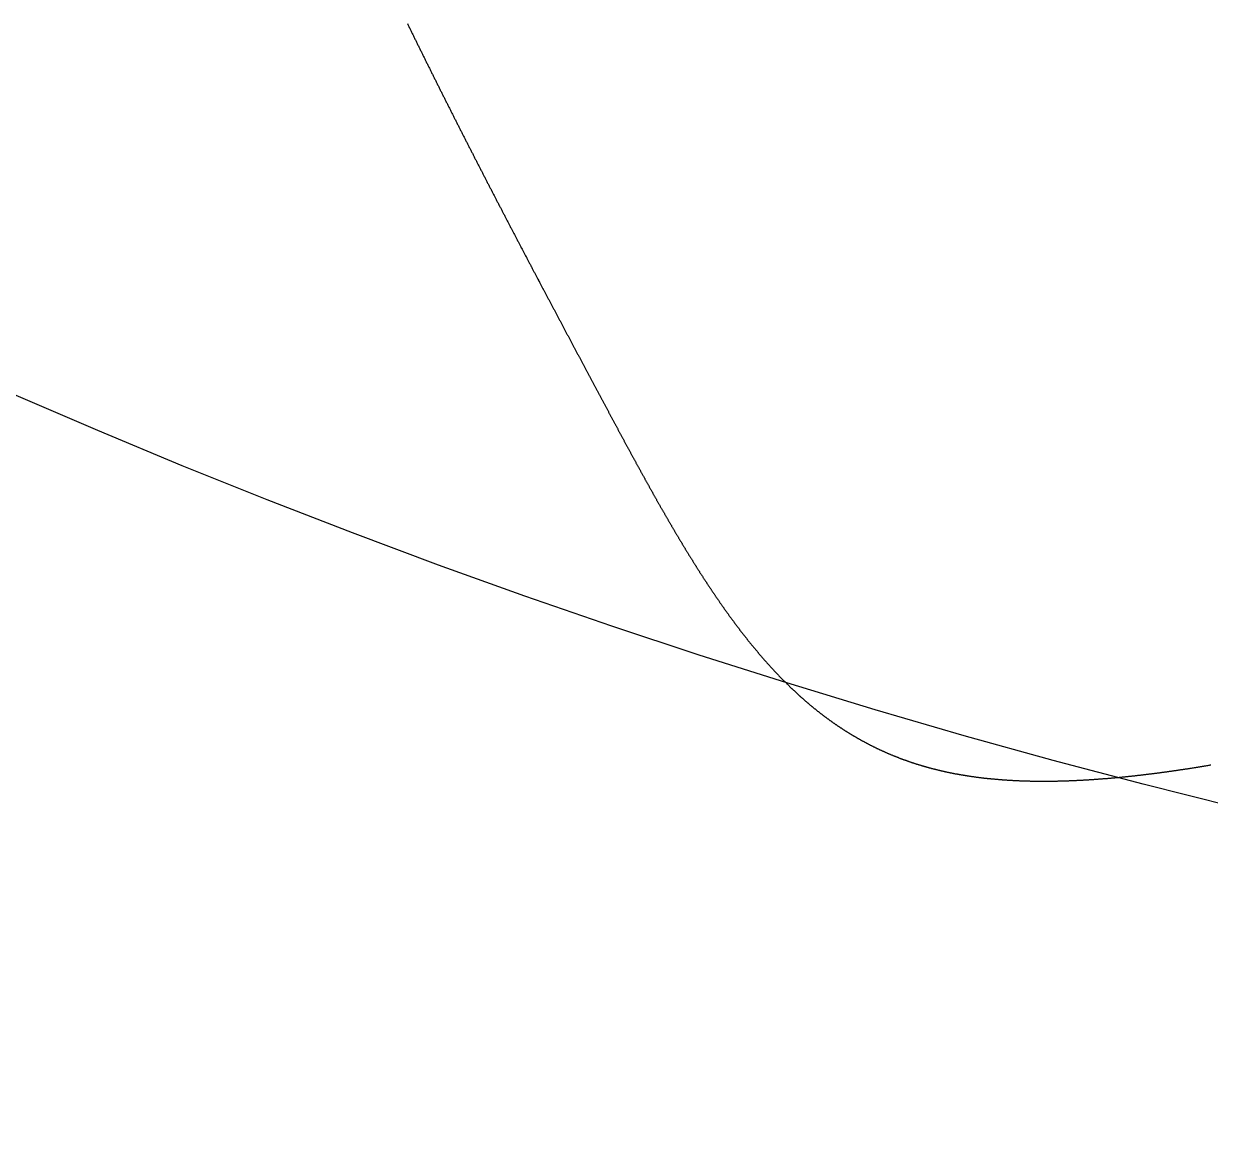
# Model space of a CAD drawing. Header units: millimetres. Extents: x 88 to 97873, y 32 to 55088.
# Drawn here: x 48345.749 to 48347.555, y 4949.045 to 4950.747 of the extents above; entities that cross this region are included whole.
import ezdxf

# ---------------------------------------------------------------- set-up
doc = ezdxf.new("R2010")
doc.units = ezdxf.units.MM
doc.header["$LTSCALE"] = 0.3

msp = doc.modelspace()

# ---------------------------------------------------------------- linework, layer by layer
msp.add_lwpolyline([(48346.3333, 4950.7468), (48346.3338, 4950.7457), (48346.3344, 4950.7445), (48346.335, 4950.7433), (48346.3356, 4950.7422), (48346.3361, 4950.741), (48346.3367, 4950.7398), (48346.3373, 4950.7386), (48346.3379, 4950.7375), (48346.3384, 4950.7363), (48346.339, 4950.7351), (48346.3396, 4950.7339), (48346.3401, 4950.7328), (48346.3407, 4950.7316), (48346.3413, 4950.7304), (48346.3419, 4950.7293), (48346.3424, 4950.7281), (48346.343, 4950.7269), (48346.3436, 4950.7257), (48346.3442, 4950.7246), (48346.3447, 4950.7234), (48346.3453, 4950.7222), (48346.3459, 4950.7211), (48346.3465, 4950.7199), (48346.347, 4950.7187), (48346.3476, 4950.7176), (48346.3482, 4950.7164), (48346.3488, 4950.7152), (48346.3493, 4950.7141), (48346.3499, 4950.7129), (48346.3505, 4950.7117), (48346.351, 4950.7106), (48346.3516, 4950.7094), (48346.3522, 4950.7082), (48346.3528, 4950.7071), (48346.3533, 4950.7059), (48346.3539, 4950.7047), (48346.3545, 4950.7036), (48346.3551, 4950.7024), (48346.3556, 4950.7012), (48346.3562, 4950.7001), (48346.3568, 4950.6989), (48346.3574, 4950.6978), (48346.3579, 4950.6966), (48346.3585, 4950.6954), (48346.3591, 4950.6943), (48346.3597, 4950.6931), (48346.3602, 4950.6919), (48346.3608, 4950.6908), (48346.3614, 4950.6896), (48346.362, 4950.6885), (48346.3625, 4950.6873), (48346.3631, 4950.6861), (48346.3637, 4950.685), (48346.3643, 4950.6838), (48346.3648, 4950.6827), (48346.3654, 4950.6815), (48346.366, 4950.6804), (48346.3666, 4950.6792), (48346.3671, 4950.678), (48346.3677, 4950.6769), (48346.3683, 4950.6757), (48346.3689, 4950.6746), (48346.3694, 4950.6734), (48346.37, 4950.6723), (48346.3706, 4950.6711), (48346.3712, 4950.67), (48346.3717, 4950.6688), (48346.3723, 4950.6676), (48346.3729, 4950.6665), (48346.3735, 4950.6653), (48346.374, 4950.6642), (48346.3746, 4950.663), (48346.3752, 4950.6619), (48346.3758, 4950.6607), (48346.3763, 4950.6596), (48346.3769, 4950.6584), (48346.3775, 4950.6573), (48346.3781, 4950.6561), (48346.3786, 4950.655), (48346.3792, 4950.6538), (48346.3798, 4950.6527), (48346.3804, 4950.6515), (48346.3809, 4950.6504), (48346.3815, 4950.6492), (48346.3821, 4950.6481), (48346.3827, 4950.6469), (48346.3832, 4950.6458), (48346.3838, 4950.6446), (48346.3844, 4950.6435), (48346.3849, 4950.6423), (48346.3855, 4950.6412), (48346.3861, 4950.6401), (48346.3867, 4950.6389), (48346.3872, 4950.6378), (48346.3878, 4950.6366), (48346.3884, 4950.6355), (48346.389, 4950.6343), (48346.3895, 4950.6332), (48346.3901, 4950.632), (48346.3907, 4950.6309), (48346.3913, 4950.6298), (48346.3918, 4950.6286), (48346.3924, 4950.6275), (48346.393, 4950.6263), (48346.3936, 4950.6252), (48346.3941, 4950.6241), (48346.3947, 4950.6229), (48346.3953, 4950.6218), (48346.3959, 4950.6206), (48346.3964, 4950.6195), (48346.397, 4950.6184), (48346.3976, 4950.6172), (48346.3982, 4950.6161), (48346.3987, 4950.6149), (48346.3993, 4950.6138), (48346.3999, 4950.6127), (48346.4005, 4950.6115), (48346.401, 4950.6104), (48346.4016, 4950.6093), (48346.4022, 4950.6081), (48346.4028, 4950.607), (48346.4033, 4950.6059), (48346.4039, 4950.6047), (48346.4045, 4950.6036), (48346.405, 4950.6025), (48346.4056, 4950.6013), (48346.4062, 4950.6002), (48346.4068, 4950.5991), (48346.4073, 4950.5979), (48346.4079, 4950.5968), (48346.4085, 4950.5957), (48346.4091, 4950.5945), (48346.4096, 4950.5934), (48346.4102, 4950.5923), (48346.4108, 4950.5911), (48346.4114, 4950.59), (48346.4119, 4950.5889), (48346.4125, 4950.5878), (48346.4131, 4950.5866), (48346.4137, 4950.5855), (48346.4142, 4950.5844), (48346.4148, 4950.5832), (48346.4154, 4950.5821), (48346.4159, 4950.581), (48346.4165, 4950.5799), (48346.4171, 4950.5787), (48346.4177, 4950.5776), (48346.4182, 4950.5765), (48346.4188, 4950.5754), (48346.4194, 4950.5742), (48346.42, 4950.5731), (48346.4205, 4950.572), (48346.4211, 4950.5709), (48346.4217, 4950.5697), (48346.4222, 4950.5686), (48346.4228, 4950.5675), (48346.4234, 4950.5664), (48346.424, 4950.5653), (48346.4245, 4950.5641), (48346.4251, 4950.563), (48346.4257, 4950.5619), (48346.4262, 4950.5608), (48346.4268, 4950.5597), (48346.4274, 4950.5585), (48346.428, 4950.5574), (48346.4285, 4950.5563), (48346.4291, 4950.5552), (48346.4297, 4950.5541), (48346.4302, 4950.553), (48346.4308, 4950.5518), (48346.4314, 4950.5507), (48346.432, 4950.5496), (48346.4325, 4950.5485), (48346.4331, 4950.5474), (48346.4337, 4950.5463), (48346.4342, 4950.5451), (48346.4348, 4950.544), (48346.4354, 4950.5429), (48346.436, 4950.5418), (48346.4365, 4950.5407), (48346.4371, 4950.5396), (48346.4377, 4950.5385), (48346.4382, 4950.5374), (48346.4388, 4950.5362), (48346.4394, 4950.5351), (48346.44, 4950.534), (48346.4405, 4950.5329), (48346.4411, 4950.5318), (48346.4417, 4950.5307), (48346.4422, 4950.5296), (48346.4428, 4950.5285), (48346.4434, 4950.5274), (48346.4439, 4950.5263), (48346.4445, 4950.5252), (48346.4451, 4950.5241), (48346.4457, 4950.5229), (48346.4462, 4950.5218), (48346.4468, 4950.5207), (48346.4474, 4950.5196), (48346.4479, 4950.5185), (48346.4485, 4950.5174), (48346.4491, 4950.5163), (48346.4496, 4950.5152), (48346.4502, 4950.5141), (48346.4508, 4950.513), (48346.4513, 4950.5119), (48346.4519, 4950.5108), (48346.4525, 4950.5097), (48346.453, 4950.5086), (48346.4536, 4950.5075), (48346.4542, 4950.5064), (48346.4547, 4950.5053), (48346.4553, 4950.5042), (48346.4559, 4950.5031), (48346.4565, 4950.502), (48346.457, 4950.5009), (48346.4576, 4950.4998), (48346.4582, 4950.4987), (48346.4587, 4950.4976), (48346.4593, 4950.4965), (48346.4599, 4950.4954), (48346.4604, 4950.4943), (48346.461, 4950.4932), (48346.4616, 4950.4922), (48346.4621, 4950.4911), (48346.4627, 4950.49), (48346.4633, 4950.4889), (48346.4638, 4950.4878), (48346.4644, 4950.4867), (48346.465, 4950.4856), (48346.4655, 4950.4845), (48346.4661, 4950.4834), (48346.4667, 4950.4823), (48346.4672, 4950.4812), (48346.4678, 4950.4801), (48346.4683, 4950.4791), (48346.4689, 4950.478), (48346.4695, 4950.4769), (48346.47, 4950.4758), (48346.4706, 4950.4747), (48346.4712, 4950.4736), (48346.4717, 4950.4725), (48346.4723, 4950.4714), (48346.4729, 4950.4704), (48346.4734, 4950.4693), (48346.474, 4950.4682), (48346.4746, 4950.4671), (48346.4751, 4950.466), (48346.4757, 4950.4649), (48346.4762, 4950.4639), (48346.4768, 4950.4628), (48346.4774, 4950.4617), (48346.4779, 4950.4606), (48346.4785, 4950.4595), (48346.4791, 4950.4584), (48346.4796, 4950.4574), (48346.4802, 4950.4563), (48346.4808, 4950.4552), (48346.4813, 4950.4541), (48346.4819, 4950.453), (48346.4824, 4950.452), (48346.483, 4950.4509), (48346.4836, 4950.4498), (48346.4841, 4950.4487), (48346.4847, 4950.4477), (48346.4852, 4950.4466), (48346.4858, 4950.4455), (48346.4864, 4950.4444), (48346.4869, 4950.4434), (48346.4875, 4950.4423), (48346.4881, 4950.4412), (48346.4886, 4950.4401), (48346.4892, 4950.4391), (48346.4897, 4950.438), (48346.4903, 4950.4369), (48346.4909, 4950.4359), (48346.4914, 4950.4348), (48346.492, 4950.4337), (48346.4925, 4950.4326), (48346.4931, 4950.4316), (48346.4937, 4950.4305), (48346.4942, 4950.4294), (48346.4948, 4950.4284), (48346.4953, 4950.4273), (48346.4959, 4950.4262), (48346.4964, 4950.4252), (48346.497, 4950.4241), (48346.4976, 4950.423), (48346.4981, 4950.422), (48346.4987, 4950.4209), (48346.4992, 4950.4198), (48346.4998, 4950.4188), (48346.5004, 4950.4177), (48346.5009, 4950.4166), (48346.5015, 4950.4156), (48346.502, 4950.4145), (48346.5026, 4950.4135), (48346.5031, 4950.4124), (48346.5037, 4950.4113), (48346.5043, 4950.4103), (48346.5048, 4950.4092), (48346.5054, 4950.4082), (48346.5059, 4950.4071), (48346.5065, 4950.406), (48346.507, 4950.405), (48346.5076, 4950.4039), (48346.5081, 4950.4029), (48346.5087, 4950.4018), (48346.5093, 4950.4008), (48346.5098, 4950.3997), (48346.5104, 4950.3986), (48346.5109, 4950.3976), (48346.5115, 4950.3965), (48346.512, 4950.3955), (48346.5126, 4950.3944), (48346.5131, 4950.3934), (48346.5137, 4950.3923), (48346.5142, 4950.3913), (48346.5148, 4950.3902), (48346.5153, 4950.3892), (48346.5159, 4950.3881), (48346.5164, 4950.3871), (48346.517, 4950.386), (48346.5176, 4950.385), (48346.5181, 4950.3839), (48346.5187, 4950.3829), (48346.5192, 4950.3818), (48346.5198, 4950.3808), (48346.5203, 4950.3797), (48346.5209, 4950.3787), (48346.5214, 4950.3776), (48346.522, 4950.3766), (48346.5225, 4950.3756), (48346.5231, 4950.3745), (48346.5236, 4950.3735), (48346.5242, 4950.3724), (48346.5247, 4950.3714), (48346.5253, 4950.3703), (48346.5258, 4950.3693), (48346.5264, 4950.3683), (48346.5269, 4950.3672), (48346.5275, 4950.3662), (48346.528, 4950.3651), (48346.5286, 4950.3641), (48346.5291, 4950.3631), (48346.5297, 4950.362), (48346.5302, 4950.361), (48346.5308, 4950.3599), (48346.5313, 4950.3589), (48346.5318, 4950.3579), (48346.5324, 4950.3568), (48346.5329, 4950.3558), (48346.5335, 4950.3548), (48346.534, 4950.3537), (48346.5346, 4950.3527), (48346.5351, 4950.3517), (48346.5357, 4950.3506), (48346.5362, 4950.3496), (48346.5368, 4950.3486), (48346.5373, 4950.3475), (48346.5379, 4950.3465), (48346.5384, 4950.3455), (48346.5389, 4950.3444), (48346.5395, 4950.3434), (48346.54, 4950.3424), (48346.5406, 4950.3414), (48346.5411, 4950.3403), (48346.5417, 4950.3393), (48346.5422, 4950.3383), (48346.5428, 4950.3373), (48346.5433, 4950.3362), (48346.5438, 4950.3352), (48346.5444, 4950.3342), (48346.5449, 4950.3332), (48346.5455, 4950.3321), (48346.546, 4950.3311), (48346.5465, 4950.3301), (48346.5471, 4950.3291), (48346.5476, 4950.328), (48346.5482, 4950.327), (48346.5487, 4950.326), (48346.5493, 4950.325), (48346.5498, 4950.324), (48346.5503, 4950.3229), (48346.5509, 4950.3219), (48346.5514, 4950.3209), (48346.552, 4950.3199), (48346.5525, 4950.3189), (48346.553, 4950.3179), (48346.5536, 4950.3168), (48346.5541, 4950.3158), (48346.5546, 4950.3148), (48346.5552, 4950.3138), (48346.5557, 4950.3128), (48346.5563, 4950.3118), (48346.5568, 4950.3108), (48346.5573, 4950.3097), (48346.5579, 4950.3087), (48346.5584, 4950.3077), (48346.5589, 4950.3067), (48346.5595, 4950.3057), (48346.56, 4950.3047), (48346.5606, 4950.3037), (48346.5611, 4950.3027), (48346.5616, 4950.3017), (48346.5622, 4950.3007), (48346.5627, 4950.2996), (48346.5632, 4950.2986), (48346.5638, 4950.2976), (48346.5643, 4950.2966), (48346.5648, 4950.2956), (48346.5654, 4950.2946), (48346.5659, 4950.2936), (48346.5664, 4950.2926), (48346.567, 4950.2916), (48346.5675, 4950.2906), (48346.568, 4950.2896), (48346.5686, 4950.2886), (48346.5691, 4950.2876), (48346.5696, 4950.2866), (48346.5702, 4950.2856), (48346.5707, 4950.2846), (48346.5712, 4950.2836), (48346.5718, 4950.2826), (48346.5723, 4950.2816), (48346.5728, 4950.2806), (48346.5733, 4950.2796), (48346.5739, 4950.2786), (48346.5744, 4950.2776), (48346.5749, 4950.2766), (48346.5755, 4950.2756), (48346.576, 4950.2746), (48346.5765, 4950.2737), (48346.577, 4950.2727), (48346.5776, 4950.2717), (48346.5781, 4950.2707), (48346.5786, 4950.2697), (48346.5792, 4950.2687), (48346.5797, 4950.2677), (48346.5802, 4950.2667), (48346.5807, 4950.2657), (48346.5813, 4950.2647), (48346.5818, 4950.2638), (48346.5823, 4950.2628), (48346.5828, 4950.2618), (48346.5834, 4950.2608), (48346.5839, 4950.2598), (48346.5844, 4950.2588), (48346.5849, 4950.2578), (48346.5855, 4950.2569), (48346.586, 4950.2559), (48346.5865, 4950.2549), (48346.587, 4950.2539), (48346.5876, 4950.2529), (48346.5881, 4950.2519), (48346.5886, 4950.251), (48346.5891, 4950.25), (48346.5896, 4950.249), (48346.5902, 4950.248), (48346.5907, 4950.2471), (48346.5912, 4950.2461), (48346.5917, 4950.2451), (48346.5922, 4950.2441), (48346.5928, 4950.2431), (48346.5933, 4950.2422), (48346.5938, 4950.2412), (48346.5943, 4950.2402), (48346.5948, 4950.2392), (48346.5954, 4950.2383), (48346.5959, 4950.2373), (48346.5964, 4950.2363), (48346.5969, 4950.2354), (48346.5974, 4950.2344), (48346.598, 4950.2334), (48346.5985, 4950.2324), (48346.599, 4950.2315), (48346.5995, 4950.2305), (48346.6, 4950.2295), (48346.6005, 4950.2286), (48346.601, 4950.2276), (48346.6016, 4950.2266), (48346.6021, 4950.2257), (48346.6026, 4950.2247), (48346.6031, 4950.2237), (48346.6036, 4950.2228), (48346.6041, 4950.2218), (48346.6047, 4950.2209), (48346.6052, 4950.2199), (48346.6057, 4950.2189), (48346.6062, 4950.218), (48346.6067, 4950.217), (48346.6072, 4950.216), (48346.6077, 4950.2151), (48346.6082, 4950.2141), (48346.6087, 4950.2132), (48346.6093, 4950.2122), (48346.6098, 4950.2113), (48346.6103, 4950.2103), (48346.6108, 4950.2093), (48346.6113, 4950.2084), (48346.6118, 4950.2074), (48346.6123, 4950.2065), (48346.6128, 4950.2055), (48346.6133, 4950.2046), (48346.6138, 4950.2036), (48346.6143, 4950.2027), (48346.6149, 4950.2017), (48346.6154, 4950.2008), (48346.6159, 4950.1998), (48346.6164, 4950.1989), (48346.6169, 4950.1979), (48346.6174, 4950.197), (48346.6179, 4950.196), (48346.6184, 4950.1951), (48346.6189, 4950.1941), (48346.6194, 4950.1932), (48346.6199, 4950.1922), (48346.6204, 4950.1913), (48346.6209, 4950.1903), (48346.6214, 4950.1894), (48346.6219, 4950.1885), (48346.6224, 4950.1875), (48346.6229, 4950.1866), (48346.6234, 4950.1856), (48346.6239, 4950.1847), (48346.6244, 4950.1838), (48346.6249, 4950.1828), (48346.6254, 4950.1819), (48346.6259, 4950.1809), (48346.6264, 4950.18), (48346.6269, 4950.1791), (48346.6274, 4950.1781), (48346.6279, 4950.1772), (48346.6284, 4950.1763), (48346.6289, 4950.1753), (48346.6294, 4950.1744), (48346.6299, 4950.1734), (48346.6304, 4950.1725), (48346.6309, 4950.1716), (48346.6314, 4950.1707), (48346.6319, 4950.1697), (48346.6324, 4950.1688), (48346.6329, 4950.1679), (48346.6334, 4950.1669), (48346.6339, 4950.166), (48346.6344, 4950.1651), (48346.6349, 4950.1641), (48346.6354, 4950.1632), (48346.6359, 4950.1623), (48346.6364, 4950.1614), (48346.6369, 4950.1604), (48346.6374, 4950.1595), (48346.6379, 4950.1586), (48346.6384, 4950.1577), (48346.6389, 4950.1567), (48346.6394, 4950.1558), (48346.6398, 4950.1549), (48346.6403, 4950.154), (48346.6408, 4950.1531), (48346.6413, 4950.1521), (48346.6418, 4950.1512), (48346.6423, 4950.1503), (48346.6428, 4950.1494), (48346.6433, 4950.1485), (48346.6438, 4950.1475), (48346.6443, 4950.1466), (48346.6448, 4950.1457), (48346.6453, 4950.1448), (48346.6457, 4950.1439), (48346.6462, 4950.143), (48346.6467, 4950.1421), (48346.6472, 4950.1411), (48346.6477, 4950.1402), (48346.6482, 4950.1393), (48346.6487, 4950.1384), (48346.6492, 4950.1375), (48346.6497, 4950.1366), (48346.6501, 4950.1357), (48346.6506, 4950.1348), (48346.6511, 4950.1339), (48346.6516, 4950.133), (48346.6521, 4950.1321), (48346.6526, 4950.1312), (48346.6531, 4950.1302), (48346.6536, 4950.1293), (48346.654, 4950.1284), (48346.6545, 4950.1275), (48346.655, 4950.1266), (48346.6555, 4950.1257), (48346.656, 4950.1248), (48346.6565, 4950.1239), (48346.657, 4950.123), (48346.6574, 4950.1221), (48346.6579, 4950.1212), (48346.6584, 4950.1203), (48346.6589, 4950.1194), (48346.6594, 4950.1185), (48346.6599, 4950.1176), (48346.6603, 4950.1167), (48346.6608, 4950.1158), (48346.6613, 4950.115), (48346.6618, 4950.1141), (48346.6623, 4950.1132), (48346.6628, 4950.1123), (48346.6632, 4950.1114), (48346.6637, 4950.1105), (48346.6642, 4950.1096), (48346.6647, 4950.1087), (48346.6652, 4950.1078), (48346.6656, 4950.1069), (48346.6661, 4950.106), (48346.6666, 4950.1052), (48346.6671, 4950.1043), (48346.6676, 4950.1034), (48346.668, 4950.1025), (48346.6685, 4950.1016), (48346.669, 4950.1007), (48346.6695, 4950.0998), (48346.67, 4950.099), (48346.6704, 4950.0981), (48346.6709, 4950.0972), (48346.6714, 4950.0963), (48346.6719, 4950.0954), (48346.6724, 4950.0945), (48346.6728, 4950.0937), (48346.6733, 4950.0928), (48346.6738, 4950.0919), (48346.6743, 4950.091), (48346.6747, 4950.0902), (48346.6752, 4950.0893), (48346.6757, 4950.0884), (48346.6762, 4950.0875), (48346.6766, 4950.0867), (48346.6771, 4950.0858), (48346.6776, 4950.0849), (48346.6781, 4950.084), (48346.6786, 4950.0832), (48346.679, 4950.0823), (48346.6795, 4950.0814), (48346.68, 4950.0805), (48346.6805, 4950.0797), (48346.6809, 4950.0788), (48346.6814, 4950.0779), (48346.6819, 4950.0771), (48346.6824, 4950.0762), (48346.6828, 4950.0753), (48346.6833, 4950.0745), (48346.6838, 4950.0736), (48346.6843, 4950.0727), (48346.6847, 4950.0719), (48346.6852, 4950.071), (48346.6857, 4950.0702), (48346.6861, 4950.0693), (48346.6866, 4950.0684), (48346.6871, 4950.0676), (48346.6876, 4950.0667), (48346.688, 4950.0659), (48346.6885, 4950.065), (48346.689, 4950.0641), (48346.6895, 4950.0633), (48346.6899, 4950.0624), (48346.6904, 4950.0616), (48346.6909, 4950.0607), (48346.6913, 4950.0599), (48346.6918, 4950.059), (48346.6923, 4950.0582), (48346.6928, 4950.0573), (48346.6932, 4950.0564), (48346.6937, 4950.0556), (48346.6942, 4950.0547), (48346.6946, 4950.0539), (48346.6951, 4950.053), (48346.6956, 4950.0522), (48346.6961, 4950.0513), (48346.6965, 4950.0505), (48346.697, 4950.0497), (48346.6975, 4950.0488), (48346.6979, 4950.048), (48346.6984, 4950.0471), (48346.6989, 4950.0463), (48346.6993, 4950.0454), (48346.6998, 4950.0446), (48346.7003, 4950.0437), (48346.7008, 4950.0429), (48346.7012, 4950.0421), (48346.7017, 4950.0412), (48346.7022, 4950.0404), (48346.7026, 4950.0395), (48346.7031, 4950.0387), (48346.7036, 4950.0379), (48346.704, 4950.037), (48346.7045, 4950.0362), (48346.705, 4950.0354), (48346.7054, 4950.0345), (48346.7059, 4950.0337), (48346.7064, 4950.0329), (48346.7068, 4950.032), (48346.7073, 4950.0312), (48346.7078, 4950.0304), (48346.7082, 4950.0295), (48346.7087, 4950.0287), (48346.7092, 4950.0279), (48346.7096, 4950.027), (48346.7101, 4950.0262), (48346.7106, 4950.0254), (48346.711, 4950.0246), (48346.7115, 4950.0237), (48346.712, 4950.0229), (48346.7124, 4950.0221), (48346.7129, 4950.0212), (48346.7134, 4950.0204), (48346.7138, 4950.0196), (48346.7143, 4950.0188), (48346.7148, 4950.018), (48346.7152, 4950.0171), (48346.7157, 4950.0163), (48346.7162, 4950.0155), (48346.7166, 4950.0147), (48346.7171, 4950.0139), (48346.7176, 4950.013), (48346.718, 4950.0122), (48346.7185, 4950.0114), (48346.719, 4950.0106), (48346.7194, 4950.0098), (48346.7199, 4950.009), (48346.7204, 4950.0081), (48346.7208, 4950.0073), (48346.7213, 4950.0065), (48346.7218, 4950.0057), (48346.7222, 4950.0049), (48346.7227, 4950.0041), (48346.7232, 4950.0033), (48346.7236, 4950.0025), (48346.7241, 4950.0017), (48346.7245, 4950.0009), (48346.725, 4950), (48346.7255, 4949.9992), (48346.7259, 4949.9984), (48346.7264, 4949.9976), (48346.7269, 4949.9968), (48346.7273, 4949.996), (48346.7278, 4949.9952), (48346.7283, 4949.9944), (48346.7287, 4949.9936), (48346.7292, 4949.9928), (48346.7297, 4949.992), (48346.7301, 4949.9912), (48346.7306, 4949.9904), (48346.731, 4949.9896), (48346.7315, 4949.9888), (48346.732, 4949.988), (48346.7324, 4949.9872), (48346.7329, 4949.9864), (48346.7334, 4949.9856), (48346.7338, 4949.9848), (48346.7343, 4949.984), (48346.7348, 4949.9833), (48346.7352, 4949.9825), (48346.7357, 4949.9817), (48346.7361, 4949.9809), (48346.7366, 4949.9801), (48346.7371, 4949.9793), (48346.7375, 4949.9785), (48346.738, 4949.9777), (48346.7385, 4949.9769), (48346.7389, 4949.9762), (48346.7394, 4949.9754), (48346.7398, 4949.9746), (48346.7403, 4949.9738), (48346.7408, 4949.973), (48346.7412, 4949.9722), (48346.7417, 4949.9714), (48346.7422, 4949.9707), (48346.7426, 4949.9699), (48346.7431, 4949.9691), (48346.7435, 4949.9683), (48346.744, 4949.9675), (48346.7445, 4949.9668), (48346.7449, 4949.966), (48346.7454, 4949.9652), (48346.7459, 4949.9644), (48346.7463, 4949.9637), (48346.7468, 4949.9629), (48346.7473, 4949.9621), (48346.7477, 4949.9613), (48346.7482, 4949.9606), (48346.7486, 4949.9598), (48346.7491, 4949.959), (48346.7496, 4949.9583), (48346.75, 4949.9575), (48346.7505, 4949.9567), (48346.751, 4949.9559), (48346.7514, 4949.9552), (48346.7519, 4949.9544), (48346.7523, 4949.9536), (48346.7528, 4949.9529), (48346.7533, 4949.9521), (48346.7537, 4949.9513), (48346.7542, 4949.9506), (48346.7547, 4949.9498), (48346.7551, 4949.9491), (48346.7556, 4949.9483), (48346.756, 4949.9475), (48346.7565, 4949.9468), (48346.757, 4949.946), (48346.7574, 4949.9453), (48346.7579, 4949.9445), (48346.7584, 4949.9437), (48346.7588, 4949.943), (48346.7593, 4949.9422), (48346.7597, 4949.9415), (48346.7602, 4949.9407), (48346.7607, 4949.94), (48346.7611, 4949.9392), (48346.7616, 4949.9385), (48346.7621, 4949.9377), (48346.7625, 4949.937), (48346.763, 4949.9362), (48346.7635, 4949.9355), (48346.7639, 4949.9347), (48346.7644, 4949.934), (48346.7648, 4949.9332), (48346.7653, 4949.9325), (48346.7658, 4949.9317), (48346.7662, 4949.931), (48346.7667, 4949.9302), (48346.7672, 4949.9295), (48346.7676, 4949.9287), (48346.7681, 4949.928), (48346.7685, 4949.9273), (48346.769, 4949.9265), (48346.7695, 4949.9258), (48346.7699, 4949.925), (48346.7704, 4949.9243), (48346.7709, 4949.9236), (48346.7713, 4949.9228), (48346.7718, 4949.9221), (48346.7723, 4949.9213), (48346.7727, 4949.9206), (48346.7732, 4949.9199), (48346.7737, 4949.9191), (48346.7741, 4949.9184), (48346.7746, 4949.9177), (48346.775, 4949.9169), (48346.7755, 4949.9162), (48346.776, 4949.9155), (48346.7764, 4949.9148), (48346.7769, 4949.914), (48346.7774, 4949.9133), (48346.7778, 4949.9126), (48346.7783, 4949.9118), (48346.7788, 4949.9111), (48346.7792, 4949.9104), (48346.7797, 4949.9097), (48346.7802, 4949.9089), (48346.7806, 4949.9082), (48346.7811, 4949.9075), (48346.7816, 4949.9068), (48346.782, 4949.9061), (48346.7825, 4949.9053), (48346.7829, 4949.9046), (48346.7834, 4949.9039), (48346.7839, 4949.9032), (48346.7843, 4949.9025), (48346.7848, 4949.9017), (48346.7853, 4949.901), (48346.7857, 4949.9003), (48346.7862, 4949.8996), (48346.7867, 4949.8989), (48346.7871, 4949.8982), (48346.7876, 4949.8975), (48346.7881, 4949.8968), (48346.7885, 4949.896), (48346.789, 4949.8953), (48346.7895, 4949.8946), (48346.7899, 4949.8939), (48346.7904, 4949.8932), (48346.7909, 4949.8925), (48346.7913, 4949.8918), (48346.7918, 4949.8911), (48346.7923, 4949.8904), (48346.7927, 4949.8897), (48346.7932, 4949.889), (48346.7937, 4949.8883), (48346.7941, 4949.8876), (48346.7946, 4949.8869), (48346.7951, 4949.8862), (48346.7955, 4949.8855), (48346.796, 4949.8848), (48346.7965, 4949.8841), (48346.7969, 4949.8834), (48346.7974, 4949.8827), (48346.7979, 4949.882), (48346.7984, 4949.8813), (48346.7988, 4949.8806), (48346.7993, 4949.8799), (48346.7998, 4949.8792), (48346.8002, 4949.8785), (48346.8007, 4949.8778), (48346.8012, 4949.8771), (48346.8016, 4949.8764), (48346.8021, 4949.8757), (48346.8026, 4949.8751), (48346.803, 4949.8744), (48346.8035, 4949.8737), (48346.804, 4949.873), (48346.8045, 4949.8723), (48346.8049, 4949.8716), (48346.8054, 4949.8709), (48346.8059, 4949.8703), (48346.8063, 4949.8696), (48346.8068, 4949.8689), (48346.8073, 4949.8682), (48346.8078, 4949.8675), (48346.8082, 4949.8669), (48346.8087, 4949.8662), (48346.8092, 4949.8655), (48346.8096, 4949.8648), (48346.8101, 4949.8641), (48346.8106, 4949.8635), (48346.8111, 4949.8628), (48346.8115, 4949.8621), (48346.812, 4949.8614), (48346.8125, 4949.8608), (48346.8129, 4949.8601), (48346.8134, 4949.8594), (48346.8139, 4949.8588), (48346.8144, 4949.8581), (48346.8148, 4949.8574), (48346.8153, 4949.8567), (48346.8158, 4949.8561), (48346.8163, 4949.8554), (48346.8167, 4949.8547), (48346.8172, 4949.8541), (48346.8177, 4949.8534), (48346.8181, 4949.8528), (48346.8186, 4949.8521), (48346.8191, 4949.8514), (48346.8196, 4949.8508), (48346.82, 4949.8501), (48346.8205, 4949.8494), (48346.821, 4949.8488), (48346.8215, 4949.8481), (48346.8219, 4949.8475), (48346.8224, 4949.8468), (48346.8229, 4949.8462), (48346.8234, 4949.8455), (48346.8239, 4949.8448), (48346.8243, 4949.8442), (48346.8248, 4949.8435), (48346.8253, 4949.8429), (48346.8258, 4949.8422), (48346.8262, 4949.8416), (48346.8267, 4949.8409), (48346.8272, 4949.8403), (48346.8277, 4949.8396), (48346.8281, 4949.839), (48346.8286, 4949.8383), (48346.8291, 4949.8377), (48346.8296, 4949.837), (48346.8301, 4949.8364), (48346.8305, 4949.8358), (48346.831, 4949.8351), (48346.8315, 4949.8345), (48346.832, 4949.8338), (48346.8325, 4949.8332), (48346.8329, 4949.8326), (48346.8334, 4949.8319), (48346.8339, 4949.8313), (48346.8344, 4949.8306), (48346.8349, 4949.83), (48346.8353, 4949.8294), (48346.8358, 4949.8287), (48346.8363, 4949.8281), (48346.8368, 4949.8275), (48346.8373, 4949.8268), (48346.8377, 4949.8262), (48346.8382, 4949.8256), (48346.8387, 4949.8249), (48346.8392, 4949.8243), (48346.8397, 4949.8237), (48346.8402, 4949.823), (48346.8406, 4949.8224), (48346.8411, 4949.8218), (48346.8416, 4949.8212), (48346.8421, 4949.8205), (48346.8426, 4949.8199), (48346.8431, 4949.8193), (48346.8435, 4949.8187), (48346.844, 4949.818), (48346.8445, 4949.8174), (48346.845, 4949.8168), (48346.8455, 4949.8162), (48346.846, 4949.8156), (48346.8464, 4949.8149), (48346.8469, 4949.8143), (48346.8474, 4949.8137), (48346.8479, 4949.8131), (48346.8484, 4949.8125), (48346.8489, 4949.8119), (48346.8494, 4949.8112), (48346.8499, 4949.8106), (48346.8503, 4949.81), (48346.8508, 4949.8094), (48346.8513, 4949.8088), (48346.8518, 4949.8082), (48346.8523, 4949.8076), (48346.8528, 4949.807), (48346.8533, 4949.8064), (48346.8538, 4949.8058), (48346.8542, 4949.8051), (48346.8547, 4949.8045), (48346.8552, 4949.8039), (48346.8557, 4949.8033), (48346.8562, 4949.8027), (48346.8567, 4949.8021), (48346.8572, 4949.8015), (48346.8577, 4949.8009), (48346.8582, 4949.8003), (48346.8587, 4949.7997), (48346.8592, 4949.7991), (48346.8596, 4949.7985), (48346.8601, 4949.7979), (48346.8606, 4949.7973), (48346.8611, 4949.7967), (48346.8616, 4949.7961), (48346.8621, 4949.7956), (48346.8626, 4949.795), (48346.8631, 4949.7944), (48346.8636, 4949.7938), (48346.8641, 4949.7932), (48346.8646, 4949.7926), (48346.8651, 4949.792), (48346.8656, 4949.7914), (48346.8661, 4949.7908), (48346.8666, 4949.7902), (48346.8671, 4949.7897), (48346.8676, 4949.7891), (48346.868, 4949.7885), (48346.8685, 4949.7879), (48346.869, 4949.7873), (48346.8695, 4949.7867), (48346.87, 4949.7862), (48346.8705, 4949.7856), (48346.871, 4949.785), (48346.8715, 4949.7844), (48346.872, 4949.7839), (48346.8725, 4949.7833), (48346.873, 4949.7827), (48346.8735, 4949.7821), (48346.874, 4949.7815), (48346.8745, 4949.781), (48346.875, 4949.7804), (48346.8755, 4949.7798), (48346.876, 4949.7793), (48346.8765, 4949.7787), (48346.877, 4949.7781), (48346.8775, 4949.7776), (48346.878, 4949.777), (48346.8785, 4949.7764), (48346.879, 4949.7759), (48346.8795, 4949.7753), (48346.88, 4949.7747), (48346.8806, 4949.7742), (48346.8811, 4949.7736), (48346.8816, 4949.773), (48346.8821, 4949.7725), (48346.8826, 4949.7719), (48346.8831, 4949.7713), (48346.8836, 4949.7708), (48346.8841, 4949.7702), (48346.8846, 4949.7697), (48346.8851, 4949.7691), (48346.8856, 4949.7686), (48346.8861, 4949.768), (48346.8866, 4949.7675), (48346.8871, 4949.7669), (48346.8876, 4949.7663), (48346.8881, 4949.7658), (48346.8886, 4949.7652), (48346.8892, 4949.7647), (48346.8897, 4949.7641), (48346.8902, 4949.7636), (48346.8907, 4949.763), (48346.8912, 4949.7625), (48346.8917, 4949.762), (48346.8922, 4949.7614), (48346.8927, 4949.7609), (48346.8932, 4949.7603), (48346.8938, 4949.7598), (48346.8943, 4949.7592), (48346.8948, 4949.7587), (48346.8953, 4949.7582), (48346.8958, 4949.7576), (48346.8963, 4949.7571), (48346.8968, 4949.7565), (48346.8973, 4949.756), (48346.8979, 4949.7555), (48346.8984, 4949.7549), (48346.8989, 4949.7544), (48346.8994, 4949.7539), (48346.8999, 4949.7533), (48346.9004, 4949.7528), (48346.901, 4949.7523), (48346.9015, 4949.7517), (48346.902, 4949.7512), (48346.9025, 4949.7507), (48346.903, 4949.7501), (48346.9035, 4949.7496), (48346.9041, 4949.7491), (48346.9046, 4949.7486), (48346.9051, 4949.748), (48346.9056, 4949.7475), (48346.9061, 4949.747), (48346.9067, 4949.7465), (48346.9072, 4949.746), (48346.9077, 4949.7454), (48346.9082, 4949.7449), (48346.9087, 4949.7444), (48346.9093, 4949.7439), (48346.9098, 4949.7434), (48346.9103, 4949.7428), (48346.9108, 4949.7423), (48346.9114, 4949.7418), (48346.9119, 4949.7413), (48346.9124, 4949.7408), (48346.9129, 4949.7403), (48346.9135, 4949.7398), (48346.914, 4949.7393), (48346.9145, 4949.7387), (48346.915, 4949.7382), (48346.9156, 4949.7377), (48346.9161, 4949.7372), (48346.9166, 4949.7367), (48346.9171, 4949.7362), (48346.9177, 4949.7357), (48346.9182, 4949.7352), (48346.9187, 4949.7347), (48346.9193, 4949.7342), (48346.9198, 4949.7337), (48346.9203, 4949.7332), (48346.9208, 4949.7327), (48346.9214, 4949.7322), (48346.9219, 4949.7317), (48346.9224, 4949.7312), (48346.923, 4949.7307), (48346.9235, 4949.7302), (48346.924, 4949.7297), (48346.9246, 4949.7292), (48346.9251, 4949.7287), (48346.9256, 4949.7282), (48346.9262, 4949.7277), (48346.9267, 4949.7272), (48346.9272, 4949.7268), (48346.9278, 4949.7263), (48346.9283, 4949.7258), (48346.9288, 4949.7253), (48346.9294, 4949.7248), (48346.9299, 4949.7243), (48346.9305, 4949.7238), (48346.931, 4949.7234), (48346.9315, 4949.7229), (48346.9321, 4949.7224), (48346.9326, 4949.7219), (48346.9332, 4949.7214), (48346.9337, 4949.7209), (48346.9342, 4949.7205), (48346.9348, 4949.72), (48346.9353, 4949.7195), (48346.9359, 4949.719), (48346.9364, 4949.7186), (48346.9369, 4949.7181), (48346.9375, 4949.7176), (48346.938, 4949.7171), (48346.9386, 4949.7167), (48346.9391, 4949.7162), (48346.9397, 4949.7157), (48346.9402, 4949.7153), (48346.9407, 4949.7148), (48346.9413, 4949.7143), (48346.9418, 4949.7139), (48346.9424, 4949.7134), (48346.9429, 4949.7129), (48346.9435, 4949.7125), (48346.944, 4949.712), (48346.9446, 4949.7115), (48346.9451, 4949.7111), (48346.9457, 4949.7106), (48346.9462, 4949.7102), (48346.9468, 4949.7097), (48346.9473, 4949.7092), (48346.9479, 4949.7088), (48346.9484, 4949.7083), (48346.949, 4949.7079), (48346.9495, 4949.7074), (48346.9501, 4949.707), (48346.9506, 4949.7065), (48346.9512, 4949.7061), (48346.9517, 4949.7056), (48346.9523, 4949.7052), (48346.9529, 4949.7047), (48346.9534, 4949.7043), (48346.954, 4949.7038), (48346.9545, 4949.7034), (48346.9551, 4949.7029), (48346.9556, 4949.7025), (48346.9562, 4949.702), (48346.9568, 4949.7016), (48346.9573, 4949.7011), (48346.9579, 4949.7007), (48346.9584, 4949.7003), (48346.959, 4949.6998), (48346.9596, 4949.6994), (48346.9601, 4949.6989), (48346.9607, 4949.6985), (48346.9612, 4949.6981), (48346.9618, 4949.6976), (48346.9624, 4949.6972), (48346.9629, 4949.6968), (48346.9635, 4949.6963), (48346.9641, 4949.6959), (48346.9646, 4949.6955), (48346.9652, 4949.695), (48346.9657, 4949.6946), (48346.9663, 4949.6942), (48346.9669, 4949.6937), (48346.9674, 4949.6933), (48346.968, 4949.6929), (48346.9686, 4949.6925), (48346.9692, 4949.692), (48346.9697, 4949.6916), (48346.9703, 4949.6912), (48346.9709, 4949.6908), (48346.9714, 4949.6904), (48346.972, 4949.6899), (48346.9726, 4949.6895), (48346.9731, 4949.6891), (48346.9737, 4949.6887), (48346.9743, 4949.6883), (48346.9749, 4949.6878), (48346.9754, 4949.6874), (48346.976, 4949.687), (48346.9766, 4949.6866), (48346.9772, 4949.6862), (48346.9777, 4949.6858), (48346.9783, 4949.6854), (48346.9789, 4949.685), (48346.9795, 4949.6846), (48346.98, 4949.6841), (48346.9806, 4949.6837), (48346.9812, 4949.6833), (48346.9818, 4949.6829), (48346.9824, 4949.6825), (48346.9829, 4949.6821), (48346.9835, 4949.6817), (48346.9841, 4949.6813), (48346.9847, 4949.6809), (48346.9853, 4949.6805), (48346.9859, 4949.6801), (48346.9864, 4949.6797), (48346.987, 4949.6793), (48346.9876, 4949.6789), (48346.9882, 4949.6785), (48346.9888, 4949.6781), (48346.9894, 4949.6777), (48346.99, 4949.6773), (48346.9905, 4949.677), (48346.9911, 4949.6766), (48346.9917, 4949.6762), (48346.9923, 4949.6758), (48346.9929, 4949.6754), (48346.9935, 4949.675), (48346.9941, 4949.6746), (48346.9947, 4949.6742), (48346.9953, 4949.6739), (48346.9958, 4949.6735), (48346.9964, 4949.6731), (48346.997, 4949.6727), (48346.9976, 4949.6723), (48346.9982, 4949.6719), (48346.9988, 4949.6716), (48346.9994, 4949.6712), (48347, 4949.6708), (48347.0006, 4949.6704), (48347.0012, 4949.6701), (48347.0018, 4949.6697), (48347.0024, 4949.6693), (48347.003, 4949.6689), (48347.0036, 4949.6686), (48347.0042, 4949.6682), (48347.0048, 4949.6678), (48347.0054, 4949.6674), (48347.006, 4949.6671), (48347.0066, 4949.6667), (48347.0072, 4949.6663), (48347.0078, 4949.666), (48347.0084, 4949.6656), (48347.009, 4949.6653), (48347.0096, 4949.6649), (48347.0102, 4949.6645), (48347.0108, 4949.6642), (48347.0114, 4949.6638), (48347.012, 4949.6634), (48347.0126, 4949.6631), (48347.0133, 4949.6627), (48347.0139, 4949.6624), (48347.0145, 4949.662), (48347.0151, 4949.6617), (48347.0157, 4949.6613), (48347.0163, 4949.661), (48347.0169, 4949.6606), (48347.0175, 4949.6602), (48347.0181, 4949.6599), (48347.0187, 4949.6595), (48347.0194, 4949.6592), (48347.02, 4949.6589), (48347.0206, 4949.6585), (48347.0212, 4949.6582), (48347.0218, 4949.6578), (48347.0224, 4949.6575), (48347.0231, 4949.6571), (48347.0237, 4949.6568), (48347.0243, 4949.6564), (48347.0249, 4949.6561), (48347.0255, 4949.6558), (48347.0261, 4949.6554), (48347.0268, 4949.6551), (48347.0274, 4949.6547), (48347.028, 4949.6544), (48347.0286, 4949.6541), (48347.0293, 4949.6537), (48347.0299, 4949.6534), (48347.0305, 4949.6531), (48347.0311, 4949.6527), (48347.0318, 4949.6524), (48347.0324, 4949.6521), (48347.033, 4949.6518), (48347.0336, 4949.6514), (48347.0343, 4949.6511), (48347.0349, 4949.6508), (48347.0355, 4949.6505), (48347.0361, 4949.6501), (48347.0368, 4949.6498), (48347.0374, 4949.6495), (48347.038, 4949.6492), (48347.0387, 4949.6488), (48347.0393, 4949.6485), (48347.0399, 4949.6482), (48347.0406, 4949.6479), (48347.0412, 4949.6476), (48347.0418, 4949.6473), (48347.0425, 4949.6469), (48347.0431, 4949.6466), (48347.0438, 4949.6463), (48347.0444, 4949.646), (48347.045, 4949.6457), (48347.0457, 4949.6454), (48347.0463, 4949.6451), (48347.0469, 4949.6448), (48347.0476, 4949.6444), (48347.0482, 4949.6441), (48347.0489, 4949.6438), (48347.0495, 4949.6435), (48347.0502, 4949.6432), (48347.0508, 4949.6429), (48347.0514, 4949.6426), (48347.0521, 4949.6423), (48347.0527, 4949.642), (48347.0534, 4949.6417), (48347.054, 4949.6414), (48347.0547, 4949.6411), (48347.0553, 4949.6408), (48347.056, 4949.6405), (48347.0566, 4949.6402), (48347.0573, 4949.6399), (48347.0579, 4949.6397), (48347.0586, 4949.6394), (48347.0592, 4949.6391), (48347.0599, 4949.6388), (48347.0605, 4949.6385), (48347.0612, 4949.6382), (48347.0618, 4949.6379), (48347.0625, 4949.6376), (48347.0632, 4949.6373), (48347.0638, 4949.6371), (48347.0645, 4949.6368), (48347.0651, 4949.6365), (48347.0658, 4949.6362), (48347.0664, 4949.6359), (48347.0671, 4949.6357), (48347.0678, 4949.6354), (48347.0684, 4949.6351), (48347.0691, 4949.6348), (48347.0697, 4949.6345), (48347.0704, 4949.6343), (48347.0711, 4949.634), (48347.0717, 4949.6337), (48347.0724, 4949.6335), (48347.0731, 4949.6332), (48347.0737, 4949.6329), (48347.0744, 4949.6326), (48347.0751, 4949.6324), (48347.0757, 4949.6321), (48347.0764, 4949.6318), (48347.0771, 4949.6316), (48347.0778, 4949.6313), (48347.0784, 4949.631), (48347.0791, 4949.6308), (48347.0798, 4949.6305), (48347.0804, 4949.6303), (48347.0811, 4949.63), (48347.0818, 4949.6297), (48347.0825, 4949.6295), (48347.0831, 4949.6292), (48347.0838, 4949.629), (48347.0845, 4949.6287), (48347.0852, 4949.6285), (48347.0859, 4949.6282), (48347.0865, 4949.628), (48347.0872, 4949.6277), (48347.0879, 4949.6275), (48347.0886, 4949.6272), (48347.0893, 4949.627), (48347.0899, 4949.6267), (48347.0906, 4949.6265), (48347.0913, 4949.6262), (48347.092, 4949.626), (48347.0927, 4949.6257), (48347.0934, 4949.6255), (48347.0941, 4949.6252), (48347.0947, 4949.625), (48347.0954, 4949.6248), (48347.0961, 4949.6245), (48347.0968, 4949.6243), (48347.0975, 4949.6241), (48347.0982, 4949.6238), (48347.0989, 4949.6236), (48347.0996, 4949.6233), (48347.1003, 4949.6231), (48347.101, 4949.6229), (48347.1017, 4949.6226), (48347.1024, 4949.6224), (48347.103, 4949.6222), (48347.1037, 4949.622), (48347.1044, 4949.6217), (48347.1051, 4949.6215), (48347.1058, 4949.6213), (48347.1065, 4949.6211), (48347.1072, 4949.6208), (48347.1079, 4949.6206), (48347.1086, 4949.6204), (48347.1093, 4949.6202), (48347.1101, 4949.6199), (48347.1108, 4949.6197), (48347.1115, 4949.6195), (48347.1122, 4949.6193), (48347.1129, 4949.6191), (48347.1136, 4949.6189), (48347.1143, 4949.6186), (48347.115, 4949.6184), (48347.1157, 4949.6182), (48347.1164, 4949.618), (48347.1171, 4949.6178), (48347.1178, 4949.6176), (48347.1186, 4949.6174), (48347.1193, 4949.6172), (48347.12, 4949.617), (48347.1207, 4949.6168), (48347.1214, 4949.6166), (48347.1221, 4949.6164), (48347.1228, 4949.6162), (48347.1236, 4949.616), (48347.1243, 4949.6158), (48347.125, 4949.6156), (48347.1257, 4949.6154), (48347.1264, 4949.6152), (48347.1272, 4949.615), (48347.1279, 4949.6148), (48347.1286, 4949.6146), (48347.1293, 4949.6144), (48347.1301, 4949.6142), (48347.1308, 4949.614), (48347.1315, 4949.6138), (48347.1322, 4949.6136), (48347.133, 4949.6134), (48347.1337, 4949.6132), (48347.1344, 4949.6131), (48347.1351, 4949.6129), (48347.1359, 4949.6127), (48347.1366, 4949.6125), (48347.1373, 4949.6123), (48347.1381, 4949.6121), (48347.1388, 4949.612), (48347.1395, 4949.6118), (48347.1403, 4949.6116), (48347.141, 4949.6114), (48347.1418, 4949.6112), (48347.1425, 4949.6111), (48347.1432, 4949.6109), (48347.144, 4949.6107), (48347.1447, 4949.6105), (48347.1454, 4949.6104), (48347.1462, 4949.6102), (48347.1469, 4949.61), (48347.1477, 4949.6099), (48347.1484, 4949.6097), (48347.1492, 4949.6095), (48347.1499, 4949.6094), (48347.1507, 4949.6092), (48347.1514, 4949.609), (48347.1521, 4949.6089), (48347.1529, 4949.6087), (48347.1536, 4949.6085), (48347.1544, 4949.6084), (48347.1551, 4949.6082), (48347.1559, 4949.6081), (48347.1567, 4949.6079), (48347.1574, 4949.6077), (48347.1582, 4949.6076), (48347.1589, 4949.6074), (48347.1597, 4949.6073), (48347.1604, 4949.6071), (48347.1612, 4949.607), (48347.1619, 4949.6068), (48347.1627, 4949.6067), (48347.1635, 4949.6065), (48347.1642, 4949.6064), (48347.165, 4949.6062), (48347.1657, 4949.6061), (48347.1665, 4949.6059), (48347.1673, 4949.6058), (48347.168, 4949.6057), (48347.1688, 4949.6055), (48347.1696, 4949.6054), (48347.1703, 4949.6052), (48347.1711, 4949.6051), (48347.1719, 4949.605), (48347.1726, 4949.6048), (48347.1734, 4949.6047), (48347.1742, 4949.6046), (48347.1749, 4949.6044), (48347.1757, 4949.6043), (48347.1765, 4949.6042), (48347.1773, 4949.604), (48347.178, 4949.6039), (48347.1788, 4949.6038), (48347.1796, 4949.6036), (48347.1804, 4949.6035), (48347.1811, 4949.6034), (48347.1819, 4949.6033), (48347.1827, 4949.6031), (48347.1835, 4949.603), (48347.1843, 4949.6029), (48347.185, 4949.6028), (48347.1858, 4949.6026), (48347.1866, 4949.6025), (48347.1874, 4949.6024), (48347.1882, 4949.6023), (48347.189, 4949.6022), (48347.1897, 4949.602), (48347.1905, 4949.6019), (48347.1913, 4949.6018), (48347.1921, 4949.6017), (48347.1929, 4949.6016), (48347.1937, 4949.6015), (48347.1945, 4949.6014), (48347.1953, 4949.6013), (48347.1961, 4949.6011), (48347.1968, 4949.601), (48347.1976, 4949.6009), (48347.1984, 4949.6008), (48347.1992, 4949.6007), (48347.2, 4949.6006), (48347.2008, 4949.6005), (48347.2016, 4949.6004), (48347.2024, 4949.6003), (48347.2032, 4949.6002), (48347.204, 4949.6001), (48347.2048, 4949.6), (48347.2056, 4949.5999), (48347.2064, 4949.5998), (48347.2072, 4949.5997), (48347.208, 4949.5996), (48347.2088, 4949.5995), (48347.2096, 4949.5994), (48347.2104, 4949.5993), (48347.2112, 4949.5993), (48347.212, 4949.5992), (48347.2129, 4949.5991), (48347.2137, 4949.599), (48347.2145, 4949.5989), (48347.2153, 4949.5988), (48347.2161, 4949.5987), (48347.2169, 4949.5986), (48347.2177, 4949.5986), (48347.2185, 4949.5985), (48347.2193, 4949.5984), (48347.2202, 4949.5983), (48347.221, 4949.5982), (48347.2218, 4949.5981), (48347.2226, 4949.5981), (48347.2234, 4949.598), (48347.2242, 4949.5979), (48347.2251, 4949.5978), (48347.2259, 4949.5978), (48347.2267, 4949.5977), (48347.2275, 4949.5976), (48347.2283, 4949.5975), (48347.2292, 4949.5975), (48347.23, 4949.5974), (48347.2308, 4949.5973), (48347.2316, 4949.5973), (48347.2325, 4949.5972), (48347.2333, 4949.5971), (48347.2341, 4949.5971), (48347.2349, 4949.597), (48347.2358, 4949.5969), (48347.2366, 4949.5969), (48347.2374, 4949.5968), (48347.2383, 4949.5967), (48347.2391, 4949.5967), (48347.2399, 4949.5966), (48347.2408, 4949.5966), (48347.2416, 4949.5965), (48347.2424, 4949.5964), (48347.2433, 4949.5964), (48347.2441, 4949.5963), (48347.2449, 4949.5963), (48347.2458, 4949.5962), (48347.2466, 4949.5962), (48347.2474, 4949.5961), (48347.2483, 4949.5961), (48347.2491, 4949.596), (48347.25, 4949.596), (48347.2508, 4949.5959), (48347.2517, 4949.5959), (48347.2525, 4949.5958), (48347.2533, 4949.5958), (48347.2542, 4949.5957), (48347.255, 4949.5957), (48347.2559, 4949.5956), (48347.2567, 4949.5956), (48347.2576, 4949.5956), (48347.2584, 4949.5955), (48347.2593, 4949.5955), (48347.2601, 4949.5954), (48347.261, 4949.5954), (48347.2618, 4949.5954), (48347.2627, 4949.5953), (48347.2635, 4949.5953), (48347.2644, 4949.5952), (48347.2652, 4949.5952), (48347.2661, 4949.5952), (48347.2669, 4949.5951), (48347.2678, 4949.5951), (48347.2686, 4949.5951), (48347.2695, 4949.5951), (48347.2704, 4949.595), (48347.2712, 4949.595), (48347.2721, 4949.595), (48347.2729, 4949.5949), (48347.2738, 4949.5949), (48347.2747, 4949.5949), (48347.2755, 4949.5949), (48347.2764, 4949.5948), (48347.2772, 4949.5948), (48347.2781, 4949.5948), (48347.279, 4949.5948), (48347.2798, 4949.5948), (48347.2807, 4949.5947), (48347.2816, 4949.5947), (48347.2824, 4949.5947), (48347.2833, 4949.5947), (48347.2842, 4949.5947), (48347.2851, 4949.5946), (48347.2859, 4949.5946), (48347.2868, 4949.5946), (48347.2877, 4949.5946), (48347.2885, 4949.5946), (48347.2894, 4949.5946), (48347.2903, 4949.5946), (48347.2912, 4949.5946), (48347.292, 4949.5946), (48347.2929, 4949.5945), (48347.2938, 4949.5945), (48347.2947, 4949.5945), (48347.2955, 4949.5945), (48347.2964, 4949.5945), (48347.2973, 4949.5945), (48347.2982, 4949.5945), (48347.2991, 4949.5945), (48347.3, 4949.5945), (48347.3008, 4949.5945), (48347.3017, 4949.5945), (48347.3026, 4949.5945), (48347.3035, 4949.5945), (48347.3044, 4949.5945), (48347.3053, 4949.5945), (48347.3061, 4949.5945), (48347.307, 4949.5945), (48347.3079, 4949.5945), (48347.3088, 4949.5945), (48347.3097, 4949.5945), (48347.3106, 4949.5946), (48347.3115, 4949.5946), (48347.3124, 4949.5946), (48347.3133, 4949.5946), (48347.3142, 4949.5946), (48347.315, 4949.5946), (48347.3159, 4949.5946), (48347.3168, 4949.5946), (48347.3177, 4949.5946), (48347.3186, 4949.5947), (48347.3195, 4949.5947), (48347.3204, 4949.5947), (48347.3213, 4949.5947), (48347.3222, 4949.5947), (48347.3231, 4949.5948), (48347.324, 4949.5948), (48347.3249, 4949.5948), (48347.3258, 4949.5948), (48347.3267, 4949.5948), (48347.3276, 4949.5949), (48347.3285, 4949.5949), (48347.3294, 4949.5949), (48347.3303, 4949.5949), (48347.3313, 4949.595), (48347.3322, 4949.595), (48347.3331, 4949.595), (48347.334, 4949.595), (48347.3349, 4949.5951), (48347.3358, 4949.5951), (48347.3367, 4949.5951), (48347.3376, 4949.5952), (48347.3385, 4949.5952), (48347.3394, 4949.5952), (48347.3403, 4949.5953), (48347.3413, 4949.5953), (48347.3422, 4949.5953), (48347.3431, 4949.5954), (48347.344, 4949.5954), (48347.3449, 4949.5954), (48347.3458, 4949.5955), (48347.3468, 4949.5955), (48347.3477, 4949.5956), (48347.3486, 4949.5956), (48347.3495, 4949.5956), (48347.3504, 4949.5957), (48347.3513, 4949.5957), (48347.3523, 4949.5958), (48347.3532, 4949.5958), (48347.3541, 4949.5959), (48347.355, 4949.5959), (48347.356, 4949.5959), (48347.3569, 4949.596), (48347.3578, 4949.596), (48347.3587, 4949.5961), (48347.3597, 4949.5961), (48347.3606, 4949.5962), (48347.3615, 4949.5962), (48347.3624, 4949.5963), (48347.3634, 4949.5963), (48347.3643, 4949.5964), (48347.3652, 4949.5965), (48347.3662, 4949.5965), (48347.3671, 4949.5966), (48347.368, 4949.5966), (48347.369, 4949.5967), (48347.3699, 4949.5967), (48347.3708, 4949.5968), (48347.3718, 4949.5969), (48347.3727, 4949.5969), (48347.3736, 4949.597), (48347.3746, 4949.597), (48347.3755, 4949.5971), (48347.3765, 4949.5972), (48347.3774, 4949.5972), (48347.3783, 4949.5973), (48347.3793, 4949.5973), (48347.3802, 4949.5974), (48347.3812, 4949.5975), (48347.3821, 4949.5975), (48347.383, 4949.5976), (48347.384, 4949.5977), (48347.3849, 4949.5978), (48347.3859, 4949.5978), (48347.3868, 4949.5979), (48347.3878, 4949.598), (48347.3887, 4949.598), (48347.3897, 4949.5981), (48347.3906, 4949.5982), (48347.3916, 4949.5983), (48347.3925, 4949.5983), (48347.3935, 4949.5984), (48347.3944, 4949.5985), (48347.3954, 4949.5986), (48347.3963, 4949.5986), (48347.3973, 4949.5987), (48347.3982, 4949.5988), (48347.3992, 4949.5989), (48347.4001, 4949.599), (48347.4011, 4949.599), (48347.402, 4949.5991), (48347.403, 4949.5992), (48347.4039, 4949.5993), (48347.4049, 4949.5994), (48347.4059, 4949.5995), (48347.4068, 4949.5995), (48347.4078, 4949.5996), (48347.4087, 4949.5997), (48347.4097, 4949.5998), (48347.4107, 4949.5999), (48347.4116, 4949.6), (48347.4126, 4949.6001), (48347.4136, 4949.6002), (48347.4145, 4949.6002), (48347.4155, 4949.6003), (48347.4164, 4949.6004), (48347.4174, 4949.6005), (48347.4184, 4949.6006), (48347.4193, 4949.6007), (48347.4203, 4949.6008), (48347.4213, 4949.6009), (48347.4222, 4949.601), (48347.4232, 4949.6011), (48347.4242, 4949.6012), (48347.4252, 4949.6013), (48347.4261, 4949.6014), (48347.4271, 4949.6015), (48347.4281, 4949.6016), (48347.429, 4949.6017), (48347.43, 4949.6018), (48347.431, 4949.6019), (48347.432, 4949.602), (48347.4329, 4949.6021), (48347.4339, 4949.6022), (48347.4349, 4949.6023), (48347.4359, 4949.6024), (48347.4369, 4949.6025), (48347.4378, 4949.6026), (48347.4388, 4949.6027), (48347.4398, 4949.6028), (48347.4408, 4949.6029), (48347.4418, 4949.6031), (48347.4427, 4949.6032), (48347.4437, 4949.6033), (48347.4447, 4949.6034), (48347.4457, 4949.6035), (48347.4467, 4949.6036), (48347.4477, 4949.6037), (48347.4486, 4949.6038), (48347.4496, 4949.604), (48347.4506, 4949.6041), (48347.4516, 4949.6042), (48347.4526, 4949.6043), (48347.4536, 4949.6044), (48347.4546, 4949.6045), (48347.4556, 4949.6047), (48347.4566, 4949.6048), (48347.4575, 4949.6049), (48347.4585, 4949.605), (48347.4595, 4949.6051), (48347.4605, 4949.6053), (48347.4615, 4949.6054), (48347.4625, 4949.6055), (48347.4635, 4949.6056), (48347.4645, 4949.6058), (48347.4655, 4949.6059), (48347.4665, 4949.606), (48347.4675, 4949.6061), (48347.4685, 4949.6063), (48347.4695, 4949.6064), (48347.4705, 4949.6065), (48347.4715, 4949.6066), (48347.4725, 4949.6068), (48347.4735, 4949.6069), (48347.4745, 4949.607), (48347.4755, 4949.6072), (48347.4765, 4949.6073), (48347.4775, 4949.6074), (48347.4785, 4949.6076), (48347.4795, 4949.6077), (48347.4805, 4949.6078), (48347.4815, 4949.608), (48347.4825, 4949.6081), (48347.4835, 4949.6082), (48347.4845, 4949.6084), (48347.4855, 4949.6085), (48347.4865, 4949.6086), (48347.4876, 4949.6088), (48347.4886, 4949.6089), (48347.4896, 4949.6091), (48347.4906, 4949.6092), (48347.4916, 4949.6093), (48347.4926, 4949.6095), (48347.4936, 4949.6096), (48347.4946, 4949.6098), (48347.4956, 4949.6099), (48347.4967, 4949.6101), (48347.4977, 4949.6102), (48347.4987, 4949.6103), (48347.4997, 4949.6105), (48347.5007, 4949.6106), (48347.5017, 4949.6108), (48347.5028, 4949.6109), (48347.5038, 4949.6111), (48347.5048, 4949.6112), (48347.5058, 4949.6114), (48347.5068, 4949.6115), (48347.5079, 4949.6117), (48347.5089, 4949.6118), (48347.5099, 4949.612), (48347.5109, 4949.6121), (48347.5119, 4949.6123), (48347.513, 4949.6124), (48347.514, 4949.6126), (48347.515, 4949.6128), (48347.516, 4949.6129), (48347.5171, 4949.6131), (48347.5181, 4949.6132), (48347.5191, 4949.6134), (48347.5202, 4949.6135), (48347.5212, 4949.6137), (48347.5222, 4949.6139), (48347.5232, 4949.614), (48347.5243, 4949.6142), (48347.5253, 4949.6143), (48347.5263, 4949.6145), (48347.5274, 4949.6147), (48347.5284, 4949.6148), (48347.5294, 4949.615), (48347.5305, 4949.6151), (48347.5315, 4949.6153), (48347.5325, 4949.6155), (48347.5336, 4949.6156), (48347.5346, 4949.6158), (48347.5356, 4949.616), (48347.5367, 4949.6161), (48347.5377, 4949.6163), (48347.5387, 4949.6165), (48347.5398, 4949.6166), (48347.5408, 4949.6168), (48347.5419, 4949.617), (48347.5429, 4949.6171), (48347.5439, 4949.6173), (48347.545, 4949.6175), (48347.546, 4949.6177), (48347.5471, 4949.6178), (48347.5481, 4949.618), (48347.5492, 4949.6182), (48347.5502, 4949.6184), (48347.5512, 4949.6185), (48347.5523, 4949.6187), (48347.5533, 4949.6189), (48347.5544, 4949.6191), (48347.5554, 4949.6192)])
for radius in [18.5479, 14.363, 11.4141]:
    msp.add_circle((48350.3049, 4960.6448), radius)

doc.saveas('drawing.dxf')
